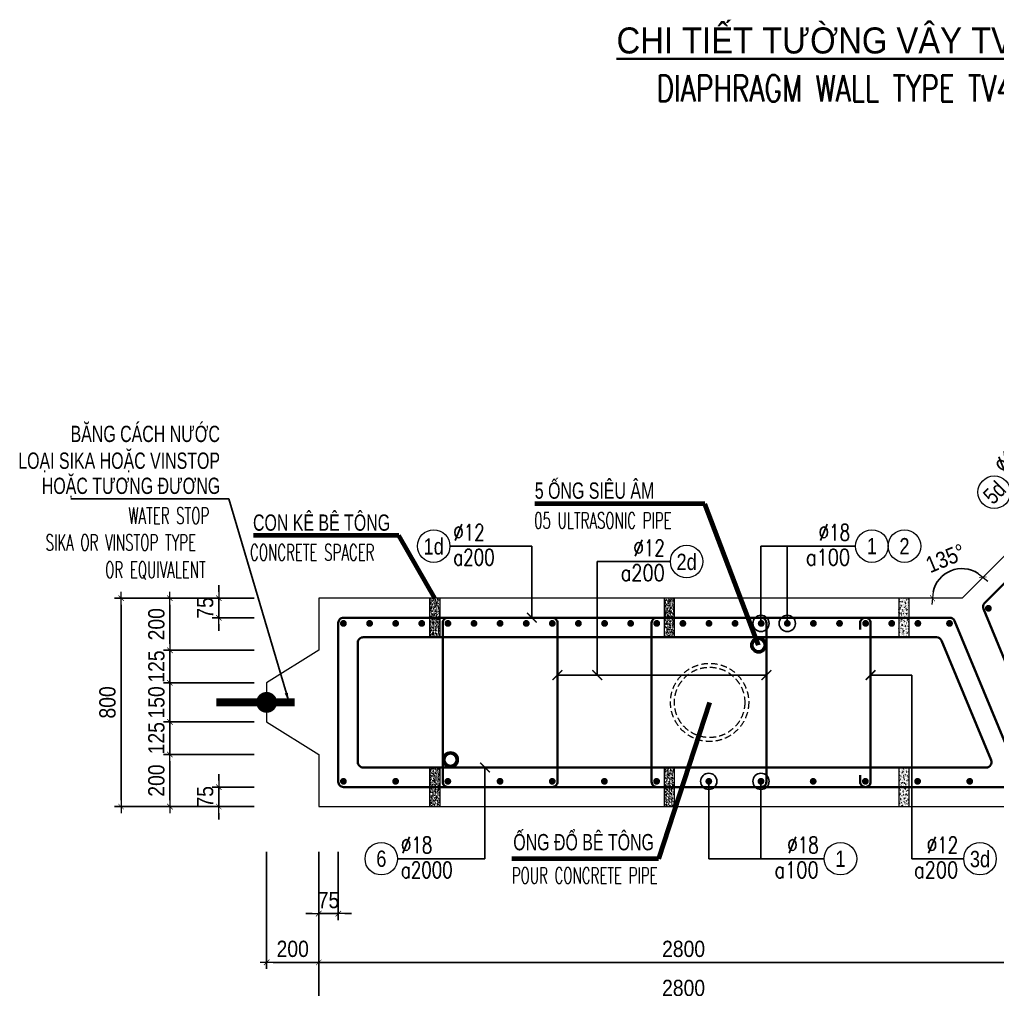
# Model space of a CAD drawing. Header units: millimetres. Extents: x -642477 to 1168880, y -27982 to 330379.
# Drawn here: x 640469 to 651728, y 92384 to 103552 of the extents above; entities that cross this region are included whole.
import ezdxf
from ezdxf.enums import TextEntityAlignment as Align

# ---------------------------------------------------------------- set-up
doc = ezdxf.new("R2010")
doc.units = ezdxf.units.MM
doc.linetypes.add('HIDDEN', pattern=[0.375, 0.25, -0.125])
doc.layers.get('0').update_dxf_attribs({"lineweight": 20})
doc.layers.get('Defpoints').update_dxf_attribs({"color": 151, "lineweight": 9})
for name, color, linetype, lineweight in [('NDC_S_BREAK-LINE', 1, 'Continuous', 15), ('NDC_S_DIAPHGRAM WALL', 3, 'Continuous', 20), ('NDC_S_DIM', 1, 'Continuous', 15), ('NDC_S_ENG TITLE', 3, 'Continuous', 20), ('NDC_S_HATCH MATERIAL', 8, 'Continuous', 13), ('NDC_S_LEADER', 1, 'Continuous', 15), ('NDC_S_LEVEL TEXT', 7, 'Continuous', 20), ('NDC_S_REBAR', 4, 'Continuous', 35), ('NDC_S_VN TEXT', 7, 'Continuous', 20), ('NDC_S_VN TITLE', 6, 'Continuous', 35)]:
    doc.layers.add(name, color=color, linetype=linetype, lineweight=lineweight)
doc.layers.add('NDC_S_REBAR DES.', color=2, linetype='Continuous')
doc.styles.add('ARIAL', font='arial.ttf', dxfattribs={"width": 0.8})
doc.styles.add('NDC_ARIAL', font='arial.ttf', dxfattribs={"width": 0.85})
doc.styles.add('NDC_DIM', font='', dxfattribs={"width": 0.75})
doc.styles.add('NDC_EN TXT', font='romans.shx', dxfattribs={"width": 0.8})
doc.styles.get('NDC_DIM').set_extended_font_data('Dotum')
doc.dimstyles.new('A1-NDC-1-25 (x3)', dxfattribs={"dimscale": 75, "dimtxt": 2.5, "dimasz": 1, "dimexe": 1, "dimexo": 0, "dimgap": 0.8, "dimtad": 1, "dimdec": 0, "dimlfac": 0.333333, "dimdsep": 46, "dimtxsty": 'NDC_ARIAL', "dimblk": 'DIMMARK', "dimcen": 49999.938995, "dimdle": 1.5, "dimclrd": 1, "dimclre": 1, "dimclrt": 3, "dimadec": 0, "dimazin": 0, "dimtfac": 1, "dimtdec": 0, "dimtix": 1, "dimtmove": 2, "dimatfit": 3, "dimfxl": 1, "dimarcsym": 0})
doc.dimstyles.new('NDC_dim_25', dxfattribs={"dimscale": 25, "dimtxt": 2.2, "dimasz": 1.5, "dimexe": 1.5, "dimexo": 2.5, "dimgap": 1, "dimtad": 1, "dimdec": 0, "dimzin": 0, "dimdsep": 46, "dimtxsty": 'NDC_DIM', "dimblk": 'DIMMARK', "dimcen": 0.09, "dimdle": 1.2, "dimclrd": 1, "dimclre": 1, "dimclrt": 3, "dimadec": 0, "dimazin": 0, "dimtfac": 1, "dimtdec": 0, "dimtix": 1, "dimtofl": 0, "dimtmove": 0, "dimatfit": 3, "dimfxl": 6, "dimfxlon": 1, "dimtolj": 1, "dimtzin": 0, "dimarcsym": 0})

# ---------------------------------------------------------------- blocks, each defined once
blk = doc.blocks.new('DIMMARK')
at = {"layer": 'NDC_S_DIM', "color": 1}
blk.add_line((-1.5, 0), (1, 0), dxfattribs=at)
at = {"layer": 'NDC_S_DIM', "color": 2, "const_width": 0.1}
blk.add_lwpolyline([(-0.424, -0.424), (0.424, 0.424)], dxfattribs=at)
blk = doc.blocks.new('Ong sieu am')
at = {"layer": 'NDC_S_HATCH MATERIAL'}
h = blk.add_hatch(dxfattribs=at)
h.set_pattern_fill('ANSI31', color=256, scale=20)
h.set_pattern_definition([(45, (0, 0), (-1.76776695, 1.76776695), [])])
h.paths.add_polyline_path([(-7119.3, 51158.9, 1), (-7179.3, 51158.9, 1)])
h.paths.add_polyline_path([(-7171.3, 51158.9, -1), (-7127.3, 51158.9, -1)], flags=16)
at = {"layer": 'NDC_S_REBAR DES.'}
for radius in [30, 22]:
    blk.add_circle((-7149.3, 51158.9), radius, dxfattribs=at)
blk = doc.blocks.new('ong do BT')
at = {"layer": 'NDC_S_HATCH MATERIAL', "linetype": 'HIDDEN', "ltscale": 100}
for radius in [150, 135]:
    blk.add_circle((-6323.7, 51237.8), radius, dxfattribs=at)
blk = doc.blocks.new('con ke BT')
at = {"layer": 'NDC_S_HATCH MATERIAL'}
h = blk.add_hatch(dxfattribs=at)
h.set_pattern_fill('AR-CONC', color=256, scale=2)
h.set_pattern_definition([(50, (0, 0), (14.3452037, -1.2550427), [1.5, -16.5]), (355, (0, 0), (-2.7750267, 15.0438427), [1.2, -13.2]), (100.451444, (1.195, -0.105), (11.570177, 13.7888), [1.274804, -14.0228422]), (46.1842, (0, 4), (21.3448266, -3.3103856), [2.25, -24.75]), (96.635635, (1.779, 3.724), (18.693239, 19.482372), [1.912207, -21.034275]), (351.184164, (0, 4), (18.693239, 19.482372), [1.8, -19.8]), (21, (2, 3), (11.938141, -8.0523778), [1.5, -16.5]), (326, (2, 3), (4.8663066, 14.503001), [1.2, -13.2]), (71.451445, (2.995, 2.329), (16.8044475, 6.450623), [1.274804, -14.0228422]), (37.5, (0, 0), (0.2431971, 6.6578771), [0, -13.04, 0, -13.4, 0, -13.25]), (7.5, (0, 0), (5.2613907, 7.8882342), [0, -7.64, 0, -12.74, 0, -5.05]), (327.5, (-4.46, 0), (10.6764487, -0.45109743), [0, -5, 0, -15.6, 0, -20.7]), (317.5, (-6.46, 0), (11.6637234, 2.0020996), [0, -6.5, 0, -10.36, 0, -14.7])])
h.paths.add_polyline_path([(-7076.9, 51430.9), (-7116.9, 51430.9), (-7116.9, 51280.9), (-7076.9, 51280.9)])
at = {"layer": 'NDC_S_BREAK-LINE'}
blk.add_lwpolyline([(-7116.9, 51430.9), (-7116.9, 51280.9), (-7076.9, 51280.9), (-7076.9, 51430.9)], close=True, dxfattribs=at)
blk = doc.blocks.new('*U1907')
at = {"layer": 'NDC_S_LEADER', "xscale": 3, "yscale": 3, "zscale": 3}
blk.add_blockref('con ke BT', (21291, -154068), dxfattribs=at)
blk = doc.blocks.new('*U1908')
at = {"layer": 'NDC_S_DIM', "color": 0, "linetype": 'ByBlock', "lineweight": -2, "transparency": 16777216}
for p in [(0, 0), (2700, 0), (5400, 0)]:
    blk.add_blockref('*U1907', p, dxfattribs=at)
blk = doc.blocks.new('*U1909')
at = {"layer": 'NDC_S_LEADER', "xscale": 3, "yscale": 3, "zscale": 3}
blk.add_blockref('con ke BT', (21291, -154068), dxfattribs=at)
blk = doc.blocks.new('*U1910')
at = {"layer": 'NDC_S_DIM', "color": 0, "linetype": 'ByBlock', "lineweight": -2, "transparency": 16777216}
for p in [(0, 0), (2700, 0), (5400, 0)]:
    blk.add_blockref('*U1909', p, dxfattribs=at)
blk = doc.blocks.new('*U367')
blk.add_circle((-2.5, 0), 2.5)
at = {"layer": 'NDC_S_VN TEXT', "color": 3, "style": 'NDC_EN TXT', "width": 0.75}
for tag, p in [('DK1', (0.5, 0.85)), ('KC1', (0.5, -2.97))]:
    blk.add_attdef(tag, p, '', height=2.5, dxfattribs=at)
at = {"layer": 'NDC_S_VN TEXT', "color": 7, "style": 'ARIAL', "width": 0.8}
blk.add_attdef('SH2', text='', height=2.5, dxfattribs=at).set_placement((-2.5, 0), align=Align.MIDDLE)
blk = doc.blocks.new('*U366')
blk.add_circle((2.5, 0), 2.5)
at = {"layer": 'NDC_S_VN TEXT', "color": 3, "style": 'NDC_EN TXT'}
for tag, width, p in [('DK2', 0.75, (-0.85, 0.85)), ('KC2', 0.8, (-0.85, -2.97))]:
    blk.add_attdef(tag, text='', height=2.5, dxfattribs=dict(at, width=width)).set_placement(p, align=Align.RIGHT)
at = {"layer": 'NDC_S_VN TEXT', "color": 7, "style": 'ARIAL', "width": 0.8}
blk.add_attdef('SH3', text='', height=2.5, dxfattribs=at).set_placement((2.5, 0), align=Align.MIDDLE)
blk = doc.blocks.new('kata_block_THEP')
at = {"layer": 'NDC_S_REBAR', "color": 0}
for p, q in [((-0.5, 0), (0.5, 0)), ((-0.35, 0.35), (0.35, -0.35)), ((0.35, 0.35), (-0.35, -0.35)), ((0, 0.5), (0, -0.5))]:
    blk.add_line(p, q, dxfattribs=at)
at = {"layer": 'NDC_S_REBAR', "color": 0, "const_width": 0.0833}
blk.add_lwpolyline([(-0.5, 0, 1), (0.5, 0, 1), (-0.5, 0, 1)], format="xyb", dxfattribs=at)
blk = doc.blocks.new('*U1911')
at = {"layer": 'NDC_S_REBAR', "ltscale": 80, "xscale": 72, "yscale": 72, "zscale": 72}
blk.add_blockref('kata_block_THEP', (0, 0), dxfattribs=at)
blk = doc.blocks.new('*U1912')
at = {"layer": 'NDC_S_LEVEL TEXT', "color": 0, "linetype": 'ByBlock', "lineweight": -2, "transparency": 16777216}
for p in [(0, 0), (600.9, 0), (1201.8, 0), (1802.7, 0), (2403.6, 0), (3004.5, 0), (3605.4, 0), (4206.3, 0), (4807.2, 0), (5408.1, 0), (6009, 0), (6609.9, 0), (7210.8, 0)]:
    blk.add_blockref('*U1911', p, dxfattribs=at)
blk = doc.blocks.new('*U1903')
at = {"layer": 'NDC_S_REBAR', "ltscale": 80, "xscale": 72, "yscale": 72, "zscale": 72}
blk.add_blockref('kata_block_THEP', (0, 0), dxfattribs=at)
blk = doc.blocks.new('*U1904')
at = {"layer": 'NDC_S_LEVEL TEXT', "color": 0, "linetype": 'ByBlock', "lineweight": -2, "transparency": 16777216}
for p in [(0, 0), (300.6, 0), (601.2, 0), (901.8, 0), (1202.4, 0), (1503, 0), (1803.6, 0), (2104.2, 0), (2404.8, 0), (2705.4, 0), (3006, 0), (3306.6, 0), (3607.2, 0), (3907.8, 0), (4208.4, 0), (4509, 0), (4809.6, 0), (5110.2, 0), (5410.8, 0), (5711.4, 0), (6012, 0), (6312.6, 0), (6613.2, 0)]:
    blk.add_blockref('*U1903', p, dxfattribs=at)
blk = doc.blocks.new('*D1959')
at = {"layer": 'Defpoints', "color": 0, "ltscale": 100, "transparency": 16777216}
for p in [(643914, 93969), (644139, 93969), (644139, 93257)]:
    blk.add_point(p, dxfattribs=at)
at = {"layer": 'NDC_S_DIM', "color": 1, "lineweight": -2, "ltscale": 100, "transparency": 16777216}
for p, q in [((643914, 93969), (643914, 93182)), ((644139, 93969), (644139, 93182)), ((643839, 93257), (643764, 93257)), ((643914, 93257), (644139, 93257)), ((644214, 93257), (644289, 93257))]:
    blk.add_line(p, q, dxfattribs=at)
at = {"layer": 'NDC_S_DIM', "color": 1, "lineweight": -2, "ltscale": 100, "transparency": 16777216, "xscale": 75, "yscale": 75, "zscale": 75}
blk.add_blockref('DIMMARK', (643914, 93257), dxfattribs=at)
at = {"layer": 'NDC_S_DIM', "color": 1, "lineweight": -2, "ltscale": 100, "transparency": 16777216, "xscale": 75, "yscale": 75, "zscale": 75, "rotation": 180}
blk.add_blockref('DIMMARK', (644139, 93257), dxfattribs=at)
at = {"layer": 'NDC_S_DIM', "color": 3, "ltscale": 100, "transparency": 16777216, "insert": (644026, 93412), "char_height": 187.5, "attachment_point": 5, "style": 'NDC_ARIAL'}
blk.add_mtext('75', dxfattribs=at)
blk = doc.blocks.new('*D1960')
at = {"layer": 'Defpoints', "color": 0, "ltscale": 100, "transparency": 16777216}
for p in [(643314, 93969), (643914, 93969), (643914, 92695)]:
    blk.add_point(p, dxfattribs=at)
at = {"layer": 'NDC_S_DIM', "color": 1, "lineweight": -2, "ltscale": 100, "transparency": 16777216}
for p, q in [((643314, 93969), (643314, 92620)), ((643914, 93969), (643914, 92620)), ((643389, 92695), (643839, 92695))]:
    blk.add_line(p, q, dxfattribs=at)
at = {"layer": 'NDC_S_DIM', "color": 1, "lineweight": -2, "ltscale": 100, "transparency": 16777216, "xscale": 75, "yscale": 75, "zscale": 75, "rotation": 180}
blk.add_blockref('DIMMARK', (643314, 92695), dxfattribs=at)
at = {"layer": 'NDC_S_DIM', "color": 1, "lineweight": -2, "ltscale": 100, "transparency": 16777216, "xscale": 75, "yscale": 75, "zscale": 75}
blk.add_blockref('DIMMARK', (643914, 92695), dxfattribs=at)
at = {"layer": 'NDC_S_DIM', "color": 3, "ltscale": 100, "transparency": 16777216, "insert": (643614, 92850), "char_height": 187.5, "attachment_point": 5, "style": 'NDC_ARIAL'}
blk.add_mtext('200', dxfattribs=at)
blk = doc.blocks.new('*D1961')
at = {"layer": 'Defpoints', "color": 0, "ltscale": 100, "transparency": 16777216}
for p in [(642200, 95089), (643172, 95089), (643172, 94489)]:
    blk.add_point(p, dxfattribs=at)
at = {"layer": 'NDC_S_DIM', "color": 1, "lineweight": -2, "ltscale": 100, "transparency": 16777216}
for p, q in [((643172, 95089), (642125, 95089)), ((642200, 94564), (642200, 95014)), ((643172, 94489), (642125, 94489))]:
    blk.add_line(p, q, dxfattribs=at)
at = {"layer": 'NDC_S_DIM', "color": 1, "lineweight": -2, "ltscale": 100, "transparency": 16777216, "xscale": 75, "yscale": 75, "zscale": 75}
for p, rotation in [((642200, 95089), 90), ((642200, 94489), 270)]:
    blk.add_blockref('DIMMARK', p, dxfattribs=dict(at, rotation=rotation))
at = {"layer": 'NDC_S_DIM', "color": 3, "ltscale": 100, "transparency": 16777216, "insert": (642045, 94789), "char_height": 187.5, "attachment_point": 5, "rotation": 90, "style": 'NDC_ARIAL'}
blk.add_mtext('200', dxfattribs=at)
blk = doc.blocks.new('*D1962')
at = {"layer": 'Defpoints', "color": 0, "ltscale": 100, "transparency": 16777216}
for p in [(642200, 95464), (643172, 95464), (643172, 95089)]:
    blk.add_point(p, dxfattribs=at)
at = {"layer": 'NDC_S_DIM', "color": 1, "lineweight": -2, "ltscale": 100, "transparency": 16777216}
for p, q in [((642200, 95539), (642200, 95614)), ((643172, 95464), (642125, 95464)), ((642200, 95089), (642200, 95464)), ((643172, 95089), (642125, 95089)), ((642200, 95014), (642200, 94939))]:
    blk.add_line(p, q, dxfattribs=at)
at = {"layer": 'NDC_S_DIM', "color": 1, "lineweight": -2, "ltscale": 100, "transparency": 16777216, "xscale": 75, "yscale": 75, "zscale": 75}
for p, rotation in [((642200, 95464), 270), ((642200, 95089), 90)]:
    blk.add_blockref('DIMMARK', p, dxfattribs=dict(at, rotation=rotation))
at = {"layer": 'NDC_S_DIM', "color": 3, "ltscale": 100, "transparency": 16777216, "insert": (642045, 95277), "char_height": 187.5, "attachment_point": 5, "rotation": 90, "style": 'NDC_ARIAL'}
blk.add_mtext('125', dxfattribs=at)
blk = doc.blocks.new('*D1963')
at = {"layer": 'Defpoints', "color": 0, "ltscale": 100, "transparency": 16777216}
for p in [(642200, 95914), (643172, 95914), (643172, 95464)]:
    blk.add_point(p, dxfattribs=at)
at = {"layer": 'NDC_S_DIM', "color": 1, "lineweight": -2, "ltscale": 100, "transparency": 16777216}
for p, q in [((642200, 95989), (642200, 96064)), ((643172, 95914), (642125, 95914)), ((642200, 95464), (642200, 95914)), ((643172, 95464), (642125, 95464)), ((642200, 95389), (642200, 95314))]:
    blk.add_line(p, q, dxfattribs=at)
at = {"layer": 'NDC_S_DIM', "color": 1, "lineweight": -2, "ltscale": 100, "transparency": 16777216, "xscale": 75, "yscale": 75, "zscale": 75}
for p, rotation in [((642200, 95914), 270), ((642200, 95464), 90)]:
    blk.add_blockref('DIMMARK', p, dxfattribs=dict(at, rotation=rotation))
at = {"layer": 'NDC_S_DIM', "color": 3, "ltscale": 100, "transparency": 16777216, "insert": (642045, 95689), "char_height": 187.5, "attachment_point": 5, "rotation": 90, "style": 'NDC_ARIAL'}
blk.add_mtext('150', dxfattribs=at)
blk = doc.blocks.new('*D1964')
at = {"layer": 'Defpoints', "color": 0, "ltscale": 100, "transparency": 16777216}
for p in [(642200, 96289), (643172, 96289), (643172, 95914)]:
    blk.add_point(p, dxfattribs=at)
at = {"layer": 'NDC_S_DIM', "color": 1, "lineweight": -2, "ltscale": 100, "transparency": 16777216}
for p, q in [((642200, 96364), (642200, 96439)), ((643172, 96289), (642125, 96289)), ((642200, 95914), (642200, 96289)), ((643172, 95914), (642125, 95914)), ((642200, 95839), (642200, 95764))]:
    blk.add_line(p, q, dxfattribs=at)
at = {"layer": 'NDC_S_DIM', "color": 1, "lineweight": -2, "ltscale": 100, "transparency": 16777216, "xscale": 75, "yscale": 75, "zscale": 75}
for p, rotation in [((642200, 96289), 270), ((642200, 95914), 90)]:
    blk.add_blockref('DIMMARK', p, dxfattribs=dict(at, rotation=rotation))
at = {"layer": 'NDC_S_DIM', "color": 3, "ltscale": 100, "transparency": 16777216, "insert": (642045, 96102), "char_height": 187.5, "attachment_point": 5, "rotation": 90, "style": 'NDC_ARIAL'}
blk.add_mtext('125', dxfattribs=at)
blk = doc.blocks.new('*D1965')
at = {"layer": 'Defpoints', "color": 0, "ltscale": 100, "transparency": 16777216}
for p in [(642200, 96889), (643172, 96889), (643172, 96289)]:
    blk.add_point(p, dxfattribs=at)
at = {"layer": 'NDC_S_DIM', "color": 1, "lineweight": -2, "ltscale": 100, "transparency": 16777216}
for p, q in [((643172, 96889), (642125, 96889)), ((642200, 96364), (642200, 96814)), ((643172, 96289), (642125, 96289))]:
    blk.add_line(p, q, dxfattribs=at)
at = {"layer": 'NDC_S_DIM', "color": 1, "lineweight": -2, "ltscale": 100, "transparency": 16777216, "xscale": 75, "yscale": 75, "zscale": 75}
for p, rotation in [((642200, 96889), 90), ((642200, 96289), 270)]:
    blk.add_blockref('DIMMARK', p, dxfattribs=dict(at, rotation=rotation))
at = {"layer": 'NDC_S_DIM', "color": 3, "ltscale": 100, "transparency": 16777216, "insert": (642045, 96589), "char_height": 187.5, "attachment_point": 5, "rotation": 90, "style": 'NDC_ARIAL'}
blk.add_mtext('200', dxfattribs=at)
blk = doc.blocks.new('*D1966')
at = {"layer": 'Defpoints', "color": 0, "ltscale": 100, "transparency": 16777216}
for p in [(641638, 96889), (643172, 96889), (643172, 94489)]:
    blk.add_point(p, dxfattribs=at)
at = {"layer": 'NDC_S_DIM', "color": 1, "lineweight": -2, "ltscale": 100, "transparency": 16777216}
for p, q in [((643172, 96889), (641563, 96889)), ((641638, 94564), (641638, 96814)), ((643172, 94489), (641563, 94489))]:
    blk.add_line(p, q, dxfattribs=at)
at = {"layer": 'NDC_S_DIM', "color": 1, "lineweight": -2, "ltscale": 100, "transparency": 16777216, "xscale": 75, "yscale": 75, "zscale": 75}
for p, rotation in [((641638, 96889), 90), ((641638, 94489), 270)]:
    blk.add_blockref('DIMMARK', p, dxfattribs=dict(at, rotation=rotation))
at = {"layer": 'NDC_S_DIM', "color": 3, "ltscale": 100, "transparency": 16777216, "insert": (641482, 95689), "char_height": 187.5, "attachment_point": 5, "rotation": 90, "style": 'NDC_ARIAL'}
blk.add_mtext('800', dxfattribs=at)
blk = doc.blocks.new('*D1967')
at = {"layer": 'Defpoints', "color": 0, "ltscale": 100, "transparency": 16777216}
for p in [(642763, 94714), (643172, 94714), (643172, 94489)]:
    blk.add_point(p, dxfattribs=at)
at = {"layer": 'NDC_S_DIM', "color": 1, "lineweight": -2, "ltscale": 100, "transparency": 16777216}
for p, q in [((642763, 94789), (642763, 94864)), ((643172, 94714), (642688, 94714)), ((642763, 94489), (642763, 94714)), ((643172, 94489), (642688, 94489)), ((642763, 94414), (642763, 94339))]:
    blk.add_line(p, q, dxfattribs=at)
at = {"layer": 'NDC_S_DIM', "color": 1, "lineweight": -2, "ltscale": 100, "transparency": 16777216, "xscale": 75, "yscale": 75, "zscale": 75}
for p, rotation in [((642763, 94714), 270), ((642763, 94489), 90)]:
    blk.add_blockref('DIMMARK', p, dxfattribs=dict(at, rotation=rotation))
at = {"layer": 'NDC_S_DIM', "color": 3, "ltscale": 100, "transparency": 16777216, "insert": (642607, 94602), "char_height": 187.5, "attachment_point": 5, "rotation": 90, "style": 'NDC_ARIAL'}
blk.add_mtext('75', dxfattribs=at)
blk = doc.blocks.new('*D1968')
at = {"layer": 'Defpoints', "color": 0, "ltscale": 100, "transparency": 16777216}
for p in [(642763, 96889), (643172, 96889), (643172, 96664)]:
    blk.add_point(p, dxfattribs=at)
at = {"layer": 'NDC_S_DIM', "color": 1, "lineweight": -2, "ltscale": 100, "transparency": 16777216}
for p, q in [((642763, 96964), (642763, 97039)), ((643172, 96889), (642688, 96889)), ((642763, 96664), (642763, 96889)), ((643172, 96664), (642688, 96664)), ((642763, 96589), (642763, 96514))]:
    blk.add_line(p, q, dxfattribs=at)
at = {"layer": 'NDC_S_DIM', "color": 1, "lineweight": -2, "ltscale": 100, "transparency": 16777216, "xscale": 75, "yscale": 75, "zscale": 75}
for p, rotation in [((642763, 96889), 270), ((642763, 96664), 90)]:
    blk.add_blockref('DIMMARK', p, dxfattribs=dict(at, rotation=rotation))
at = {"layer": 'NDC_S_DIM', "color": 3, "ltscale": 100, "transparency": 16777216, "insert": (642607, 96777), "char_height": 187.5, "attachment_point": 5, "rotation": 90, "style": 'NDC_ARIAL'}
blk.add_mtext('75', dxfattribs=at)
blk = doc.blocks.new('123')
at = {"layer": 'NDC_S_DIAPHGRAM WALL', "ltscale": 0.01}
blk.add_lwpolyline([(0, 2400), (8400, 2400), (14340, -3540), (13916, -3964), (13226, -3805), (12908, -4123), (13067, -4812), (12643, -5237), (7406, 0), (0, 0), (0, 600), (-600, 975), (-600, 1425), (0, 1800)], close=True, dxfattribs=at)
blk = doc.blocks.new('*D2016')
at = {"layer": 'Defpoints', "color": 0, "ltscale": 100, "transparency": 16777216}
for p in [(643914, 93969), (652314, 93969), (652314, 92695)]:
    blk.add_point(p, dxfattribs=at)
at = {"layer": 'NDC_S_DIM', "color": 1, "lineweight": -2, "ltscale": 100, "transparency": 16777216}
for p, q in [((643914, 93969), (643914, 92620)), ((652314, 93969), (652314, 92620)), ((643989, 92695), (652239, 92695))]:
    blk.add_line(p, q, dxfattribs=at)
at = {"layer": 'NDC_S_DIM', "color": 1, "lineweight": -2, "ltscale": 100, "transparency": 16777216, "xscale": 75, "yscale": 75, "zscale": 75, "rotation": 180}
blk.add_blockref('DIMMARK', (643914, 92695), dxfattribs=at)
at = {"layer": 'NDC_S_DIM', "color": 1, "lineweight": -2, "ltscale": 100, "transparency": 16777216, "xscale": 75, "yscale": 75, "zscale": 75}
blk.add_blockref('DIMMARK', (652314, 92695), dxfattribs=at)
at = {"layer": 'NDC_S_DIM', "color": 3, "ltscale": 100, "transparency": 16777216, "insert": (648114, 92850), "char_height": 187.5, "attachment_point": 5, "style": 'NDC_ARIAL'}
blk.add_mtext('2800', dxfattribs=at)
blk = doc.blocks.new('*D2017')
at = {"layer": 'Defpoints', "color": 0, "ltscale": 100, "transparency": 16777216}
for p in [(643914, 93969), (652314, 93969), (652314, 92245)]:
    blk.add_point(p, dxfattribs=at)
at = {"layer": 'NDC_S_DIM', "color": 1, "lineweight": -2, "ltscale": 100, "transparency": 16777216}
for p, q in [((643914, 93969), (643914, 92170)), ((652314, 93969), (652314, 92170)), ((643989, 92245), (652239, 92245))]:
    blk.add_line(p, q, dxfattribs=at)
at = {"layer": 'NDC_S_DIM', "color": 1, "lineweight": -2, "ltscale": 100, "transparency": 16777216, "xscale": 75, "yscale": 75, "zscale": 75, "rotation": 180}
blk.add_blockref('DIMMARK', (643914, 92245), dxfattribs=at)
at = {"layer": 'NDC_S_DIM', "color": 1, "lineweight": -2, "ltscale": 100, "transparency": 16777216, "xscale": 75, "yscale": 75, "zscale": 75}
blk.add_blockref('DIMMARK', (652314, 92245), dxfattribs=at)
at = {"layer": 'NDC_S_DIM', "color": 3, "ltscale": 100, "transparency": 16777216, "insert": (648114, 92400), "char_height": 187.5, "attachment_point": 5, "style": 'NDC_ARIAL'}
blk.add_mtext('2800', dxfattribs=at)
blk = doc.blocks.new('*D2019')
at = {"layer": 'Defpoints', "color": 0, "ltscale": 100, "transparency": 16777216}
for p in [(656556, 102126), (651320, 97230), (643914, 96889), (651320, 96889), (651320, 96889)]:
    blk.add_point(p, dxfattribs=at)
at = {"layer": 'NDC_S_DIM', "color": 1, "lineweight": -2, "ltscale": 100, "transparency": 16777216}
blk.add_arc((651320, 96889), 341, 57.6444, 167.3547, dxfattribs=at)
at = {"layer": 'NDC_S_DIM', "color": 1, "lineweight": -2, "ltscale": 100, "transparency": 16777216, "xscale": 75, "yscale": 75, "zscale": 75}
for p, rotation in [((651560, 97130), 321.3217909856077), ((650979, 96889), 263.6773421311249)]:
    blk.add_blockref('DIMMARK', p, dxfattribs=dict(at, rotation=rotation))
at = {"layer": 'NDC_S_DIM', "color": 3, "ltscale": 100, "transparency": 16777216, "insert": (651130, 97348), "char_height": 187.5, "attachment_point": 5, "rotation": 22.4996, "style": 'NDC_ARIAL'}
blk.add_mtext('135°', dxfattribs=at)

msp = doc.modelspace()

# ---------------------------------------------------------------- linework, layer by layer
at = {"layer": 'NDC_S_DIAPHGRAM WALL', "ltscale": 0.01}
msp.add_lwpolyline([(643913.7, 96889.3), (643913.7, 96289.3), (643313.7, 95914.3), (643313.7, 95464.3), (643913.7, 95089.3), (643913.7, 94489.3)], dxfattribs=at)
at = {"layer": 'NDC_S_DIAPHGRAM WALL', "ltscale": 50, "const_width": 90}
msp.add_lwpolyline([(643635.7, 95689.3), (642735.7, 95689.3)], dxfattribs=at)
at = {"layer": 'NDC_S_DIAPHGRAM WALL', "ltscale": 50, "const_width": 120}
msp.add_lwpolyline([(643373.7, 95689.3, -1), (643253.7, 95689.3, -1)], format="xyb", close=True, dxfattribs=at)
at = {"layer": 'NDC_S_DIM'}
msp.add_circle((650657.3, 97489.3), 187.5, dxfattribs=at)
at = {"layer": 'NDC_S_REBAR'}
for points in [[(656506.9, 100201.7), (657821.7, 100502.5, -0.2585925), (657877.6, 100486.5), (657892.8, 100471.3, -0.4142136), (657892.8, 100386.4), (652421.7, 94915.5, -0.5345087), (652323.9, 94935), (651565.9, 96765, -0.3033487), (651578.9, 96830.4), (656514, 101765.3, -0.4142136), (656598.8, 101765.3), (656610, 101754.2, -0.2239077), (656627.3, 101706), (656332.6, 100391.9)], [(650147.1, 96528.4), (650147.1, 96604.3, -0.4142136), (650207.1, 96664.3, -0.4142136), (650267.1, 96604.3), (650267.1, 94774.3, -0.4142136), (650207.1, 94714.3, -0.4142136), (650147.1, 94774.3), (650147.1, 94850.2)]]:
    msp.add_lwpolyline(points, format="xyb", dxfattribs=at)
for points in [[(644198.7, 96664.3, 0.4142136), (644138.7, 96604.3), (644138.7, 94774.3, 0.4142136), (644198.7, 94714.3), (644198.7, 94714.3), (651935.8, 94714.3, 0.5345087), (651991.3, 94797.2), (651233.3, 96627.2, 0.3033487), (651177.9, 96664.3)], [(645400.6, 96664.3), (646601.9, 96664.3, -0.4142136), (646661.9, 96604.3), (646661.9, 94774.3, -0.4142136), (646601.9, 94714.3), (645400.6, 94714.3, -0.4142136), (645340.6, 94774.3), (645340.6, 96604.3, -0.4142136)], [(647806.6, 96664.3), (649007.9, 96664.3, -0.4142136), (649067.9, 96604.3), (649067.9, 94774.3, -0.4142136), (649007.9, 94714.3), (647806.6, 94714.3, -0.4142136), (647746.6, 94774.3), (647746.6, 96604.3, -0.4142136)], [(644423.7, 96439.3), (651027.5, 96439.3, -0.3033487), (651082.9, 96402.2), (651654.5, 95022.2, -0.5345087), (651599.1, 94939.3), (644423.7, 94939.3, -0.4142136), (644363.7, 94999.3), (644363.7, 96379.3, -0.4142136)]]:
    msp.add_lwpolyline(points, format="xyb", close=True, dxfattribs=at)

# ---------------------------------------------------------------- block references
at = {"layer": 'NDC_S_DIM', "ltscale": 80, "xscale": 75, "yscale": 75, "zscale": 75, "rotation": 44.99913387416254}
msp.add_blockref('*U367', (651823.3, 98241.5), dxfattribs=at).add_auto_attribs({'SH2': '5d', 'DK1': '%%c12', 'KC1': 'a200'})
at = {"layer": 'NDC_S_DIM', "ltscale": 80, "xscale": 75, "yscale": 75, "zscale": 75}
for name, p, values in [('*U367', (645424.8, 97489.3), {'SH2': '1d', 'DK1': '%%c12', 'KC1': 'a200'}), ('*U366', (650094.8, 97489.3), {'SH3': '1', 'DK2': '%%C18', 'KC2': 'a100'}), ('*U366', (647961.6, 97311), {'SH3': '2d', 'DK2': '%%c12', 'KC2': 'a200'}), ('*U367', (644821.7, 93889.2), {'SH2': '6', 'DK1': '%%C18', 'KC1': 'a2000'}), ('*U366', (649732.6, 93889.2), {'SH3': '1', 'DK2': '%%C18', 'KC2': 'a100'}), ('*U366', (651339.2, 93889.2), {'SH3': '3d', 'DK2': '%%c12', 'KC2': 'a200'})]:
    msp.add_blockref(name, p, dxfattribs=at).add_auto_attribs(values)
at = {"layer": 'NDC_S_DIM'}
for name, p in [('*U1908', (645250.2, 96664.3)), ('*U1910', (645250.2, 94714.3))]:
    msp.add_blockref(name, p, dxfattribs=at)
at = {"layer": 'NDC_S_LEADER', "xscale": -1, "rotation": 180}
msp.add_blockref('123', (643913.7, 96889.3), dxfattribs=at)
at = {"layer": 'NDC_S_LEADER', "xscale": 3, "yscale": 3, "zscale": 3}
for name, p in [('Ong sieu am', (670425.8, -57127.3)), ('ong do BT', (667384.9, -58024.2)), ('Ong sieu am', (666878.4, -58447.3))]:
    msp.add_blockref(name, p, dxfattribs=at)
at = {"layer": 'NDC_S_LEVEL TEXT', "extrusion": (0, 0, -1), "xscale": -1, "zscale": -1}
msp.add_blockref('*U1904', (-644198.1, 96598.3), dxfattribs=at)
at = {"layer": 'NDC_S_LEVEL TEXT', "xscale": -1, "rotation": 180}
msp.add_blockref('*U1912', (644198.1, 94780.3), dxfattribs=at)
at = {"layer": 'NDC_S_REBAR', "ltscale": 80, "xscale": 72, "yscale": 72, "zscale": 72}
for p in [(651623.8, 96772.6), (651175.7, 96598.3)]:
    msp.add_blockref('kata_block_THEP', p, dxfattribs=at)

# ---------------------------------------------------------------- texts
at = {"layer": 'NDC_S_ENG TITLE', "style": 'NDC_EN TXT', "width": 0.75}
msp.add_text('DIAPHRAGM WALL TYPE TV4A (Q: 01)', height=300, dxfattribs=at).set_placement((650578.2, 102738.2), align=Align.MIDDLE)
at = {"layer": 'NDC_S_ENG TITLE', "style": 'NDC_EN TXT', "width": 0.6}
for s, p in [('WATER STOP', (641722.8, 97838.9)), ('05 ULTRASONIC PIPE', (646393.9, 97783.5)), ('SIKA OR VINSTOP TYPE', (640769.2, 97530.2)), ('CONCRETE SPACER', (643122.8, 97416.4)), ('OR EQUIVALENT', (641454.9, 97216.8)), ('POUR CONCRETE PIPE', (646136.4, 93695.6))]:
    msp.add_text(s, height=187.5, dxfattribs=at).set_placement(p, align=Align.MIDDLE_LEFT)
at = {"layer": 'NDC_S_LEVEL TEXT', "style": 'NDC_ARIAL', "width": 0.7}
for s, p in [('BĂNG CÁCH NƯỚC', (641056.8, 98781)), ('LOẠI SIKA HOẶC VINSTOP', (640454.1, 98472.4)), ('HOẶC TƯƠNG ĐƯƠNG', (640725.7, 98183)), ('5 ỐNG SIÊU ÂM', (646401.2, 98127.7)), ('CON KÊ BÊ TÔNG', (643156.7, 97759.3)), ('ỐNG ĐỔ BÊ TÔNG', (646153.2, 94079.7))]:
    msp.add_text(s, height=187.5, dxfattribs=at).set_placement(p, align=Align.MIDDLE_LEFT)
at = {"layer": 'NDC_S_VN TEXT', "color": 7, "style": 'ARIAL', "width": 0.8}
msp.add_text('2', height=187.5, dxfattribs=at).set_placement((650657.3, 97489.3), align=Align.MIDDLE)
at = {"layer": 'NDC_S_VN TITLE', "style": 'NDC_ARIAL', "width": 0.9}
msp.add_text('%%UCHI TIẾT TƯỜNG VÂY TV4A (SL: 01)', height=300, dxfattribs=at).set_placement((650578.2, 103311.4), align=Align.MIDDLE)

# ---------------------------------------------------------------- dimensions: what is measured, and where the dimension line sits
at = {"layer": 'NDC_S_DIM', "ltscale": 100}
dim = msp.add_angular_dim_2l(base=(651319.6, 97229.8), line1=((656556.4, 102125.9), (651319.6, 96889.3)), line2=((651319.6, 96889.3), (643913.7, 96889.3)), dimstyle='A1-NDC-1-25 (x3)', dxfattribs=at)
dim.commit()
dim.dimension.update_dxf_attribs({"geometry": '*D2019', "text_midpoint": (651129.7, 97347.8)})
for base, p1, p2, picture, middle in [((641637.8, 96889.3), (643171.7, 94489.3), (643171.7, 96889.3), '*D1966', (641482, 95689.3)), ((642200.3, 96889.3), (643171.7, 96289.3), (643171.7, 96889.3), '*D1965', (642044.5, 96589.3)), ((642762.8, 96889.3), (643171.7, 96664.3), (643171.7, 96889.3), '*D1968', (642607.4, 96776.8)), ((642200.3, 96289.3), (643171.7, 95914.3), (643171.7, 96289.3), '*D1964', (642044.5, 96101.8)), ((642200.3, 95914.3), (643171.7, 95464.3), (643171.7, 95914.3), '*D1963', (642044.5, 95689.3)), ((642200.3, 95464.3), (643171.7, 95089.3), (643171.7, 95464.3), '*D1962', (642044.5, 95276.8)), ((642200.3, 95089.3), (643171.7, 94489.3), (643171.7, 95089.3), '*D1961', (642044.5, 94789.3)), ((642762.8, 94714.3), (643171.7, 94489.3), (643171.7, 94714.3), '*D1967', (642607.4, 94601.8))]:
    dim = msp.add_linear_dim(base=base, p1=p1, p2=p2, angle=90, dimstyle='A1-NDC-1-25 (x3)', dxfattribs=at)
    dim.commit()
    dim.dimension.update_dxf_attribs({"geometry": picture, "text_midpoint": middle})
for base, p1, p2, picture, middle in [((643913.7, 92694.6), (643313.7, 93969.3), (643913.7, 93969.3), '*D1960', (643613.7, 92850.3)), ((644138.7, 93257.1), (643913.7, 93969.3), (644138.7, 93969.3), '*D1959', (644026.2, 93412.4)), ((652313.7, 92694.6), (643913.7, 93969.3), (652313.7, 93969.3), '*D2016', (648113.7, 92850.3)), ((652313.7, 92244.6), (643913.7, 93969.3), (652313.7, 93969.3), '*D2017', (648113.7, 92400.3))]:
    dim = msp.add_linear_dim(base=base, p1=p1, p2=p2, dimstyle='A1-NDC-1-25 (x3)', dxfattribs=at)
    dim.commit()
    dim.dimension.update_dxf_attribs({"geometry": picture, "text_midpoint": middle})

# ---------------------------------------------------------------- leaders
at = {"layer": 'NDC_S_LEADER'}
for points, override in [([(643571.4, 95689.3), (642880.1, 98032.6), (641057.7, 98032.6)], {"dimasz": 4.5}), ([(648977.9, 96349.3), (648359.1, 97977.2), (646402.1, 97977.2)], {"dimasz": 4.5, "dimlwd": 65533}), ([(645250.2, 96889.3), (644834.3, 97610.1), (643162.2, 97610.1)], {"dimasz": 4.5, "dimlwd": 65533}), ([(646366.1, 96664.3), (646366.1, 97489.3), (645424.8, 97489.3)], {"dimasz": 4.5, "dimldrblk": 'ArchTick'}), ([(649005.3, 96598.3), (649005.3, 97489.3), (650094.8, 97489.3)], {"dimasz": 7.5, "dimldrblk": 'DotBlank'}), ([(649308.3, 96598.3), (649308.3, 97489.3), (650094.8, 97489.3)], {"dimasz": 7.5, "dimldrblk": 'DotBlank'}), ([(647119.9, 96003.5), (647119.9, 97311), (647961.6, 97311)], {"dimasz": 4.5, "dimldrblk": 'ArchTick'}), ([(646661.9, 96003.5), (649067.9, 96003.5)], {"dimasz": 4.5, "dimldrblk": 'ArchTick'}), ([(649067.9, 96003.5), (646661.9, 96003.5)], {"dimasz": 4.5, "dimldrblk": 'ArchTick'}), ([(650267.1, 96003.5), (650740.9, 96003.5)], {"dimasz": 4.5, "dimldrblk": 'ArchTick'}), ([(650740.9, 96003.5), (650740.9, 93889.2), (651339.2, 93889.2)], {"dimasz": 7.5, "dimldrblk": 'None'}), ([(648413.7, 95689.3), (647826.7, 93889.2), (646137.3, 93889.2)], {"dimasz": 4.5, "dimlwd": 65533}), ([(645827.5, 94939.3), (645827.5, 93889.2), (644821.7, 93889.2)], {"dimasz": 4.5, "dimldrblk": 'ArchTick'}), ([(648404.4, 94780.3), (648404.4, 93889.2), (649732.6, 93889.2)], {"dimasz": 7.5, "dimldrblk": 'DotBlank'}), ([(649005.3, 94780.3), (649005.3, 93889.2), (649732.6, 93889.2)], {"dimasz": 7.5, "dimldrblk": 'DotBlank'})]:
    msp.add_leader(points, dimstyle='NDC_dim_25', override=override, dxfattribs=at)

doc.saveas('drawing.dxf')
